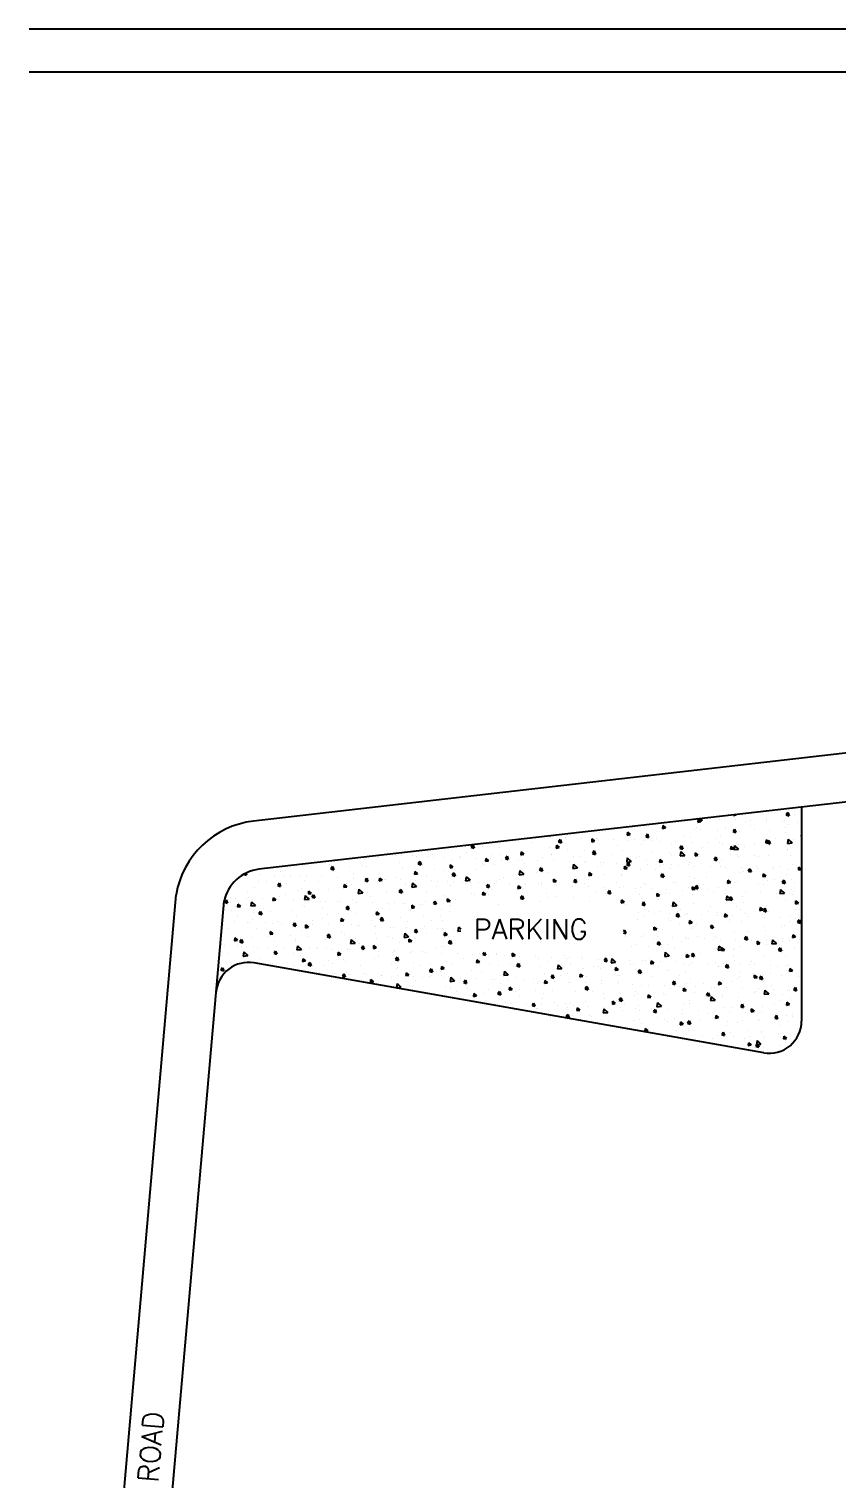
# Model space of a CAD drawing. Extents: x -16413 to 78405, y -232 to 83089.
# Drawn here: x 2027 to 8040, y 72311 to 83089 of the extents above; entities that cross this region are included whole.
import ezdxf
from ezdxf.enums import TextEntityAlignment as Align

# ---------------------------------------------------------------- set-up
doc = ezdxf.new("R2010")
doc.units = 0
doc.header["$LTSCALE"] = 350
doc.header["$MEASUREMENT"] = 0
doc.linetypes.add('CV34', pattern=[1, 1])
doc.layers.add('BACKGROUND', color=7, linetype='CONTINUOUS')
doc.styles.add('SIMPLEX', font='SIMPLEX')

msp = doc.modelspace()

# ---------------------------------------------------------------- linework, layer by layer
at = {"layer": 'BACKGROUND'}
for p, q in [((2027, 83089), (31978, 83089)), ((2029, 82771), (31968, 82771)), ((14915, 78490), (3695, 77205)), ((16203, 78275), (3736, 76847)), ((7538, 77278), (7538, 77278)), ((6737, 77171), (6736, 77150)), ((6737, 77171), (6758, 77154)), ((6759, 77192), (6759, 77192)), ((7001, 77219), (6999, 77198)), ((6999, 77198), (7021, 77202)), ((7001, 77219), (7021, 77202)), ((7012, 77223), (7006, 77213)), ((7006, 77213), (7027, 77206)), ((7020, 77223), (7027, 77206)), ((7042, 77222), (7042, 77222)), ((7159, 77218), (7159, 77218)), ((7263, 77251), (7262, 77247)), ((7262, 77247), (7284, 77251)), ((7275, 77214), (7275, 77214)), ((7281, 77253), (7284, 77251)), ((7353, 77205), (7353, 77205)), ((7392, 77210), (7392, 77210)), ((7392, 77173), (7392, 77173)), ((7508, 77205), (7508, 77205)), ((7512, 77214), (7512, 77214)), ((7625, 77201), (7625, 77201)), ((7639, 77209), (7639, 77209)), ((7666, 77269), (7654, 77251)), ((7654, 77251), (7676, 77244)), ((7666, 77269), (7676, 77244)), ((7670, 77180), (7670, 77180)), ((7718, 77254), (7718, 77254)), ((7741, 77197), (7741, 77197)), ((5800, 77078), (5800, 77078)), ((5892, 77087), (5892, 77087)), ((5902, 77085), (5902, 77085)), ((5974, 77068), (5963, 77051)), ((5974, 77068), (5984, 77043)), ((6018, 77082), (6018, 77082)), ((6018, 77081), (6018, 77081)), ((6135, 77077), (6135, 77077)), ((6211, 77073), (6209, 77052)), ((6211, 77073), (6231, 77057)), ((6244, 77077), (6244, 77077)), ((6251, 77073), (6251, 77073)), ((6265, 77119), (6265, 77119)), ((6368, 77068), (6368, 77068)), ((6474, 77122), (6472, 77101)), ((6472, 77101), (6494, 77105)), ((6474, 77122), (6494, 77105)), ((6484, 77064), (6484, 77064)), ((6512, 77155), (6512, 77155)), ((6524, 77068), (6524, 77068)), ((6529, 77146), (6529, 77146)), ((6623, 77107), (6611, 77089)), ((6611, 77089), (6632, 77082)), ((6623, 77107), (6632, 77082)), ((6624, 77107), (6624, 77107)), ((6651, 77063), (6651, 77063)), ((6687, 77076), (6687, 77076)), ((6736, 77150), (6758, 77154)), ((6764, 77160), (6764, 77160)), ((6898, 77100), (6898, 77100)), ((6941, 77082), (6941, 77082)), ((6972, 77145), (6972, 77145)), ((6988, 77156), (6988, 77156)), ((7018, 77141), (7018, 77141)), ((7130, 77075), (7130, 77075)), ((7145, 77136), (7145, 77136)), ((7167, 77088), (7167, 77088)), ((7207, 77159), (7207, 77159)), ((7271, 77145), (7260, 77128)), ((7260, 77128), (7281, 77121)), ((7271, 77145), (7281, 77121)), ((7306, 77131), (7306, 77131)), ((7416, 77144), (7416, 77144)), ((7505, 77065), (7503, 77044)), ((7505, 77065), (7525, 77048)), ((7530, 77081), (7530, 77081)), ((7532, 77137), (7532, 77137)), ((7573, 77074), (7573, 77074)), ((7650, 77158), (7650, 77158)), ((7650, 77122), (7650, 77122)), ((7670, 77070), (7665, 77039)), ((7670, 77070), (7698, 77043)), ((7710, 77067), (7710, 77067)), ((7769, 77114), (7767, 77093)), ((7767, 77093), (7769, 77093)), ((7769, 77114), (7769, 77113)), ((4987, 76980), (4987, 76980)), ((5026, 76960), (5026, 76960)), ((5277, 76974), (5277, 76974)), ((5326, 77029), (5314, 77012)), ((5314, 77012), (5335, 77005)), ((5326, 77029), (5335, 77005)), ((5352, 77029), (5352, 77029)), ((5398, 77014), (5398, 77014)), ((5469, 76959), (5469, 76959)), ((5524, 77010), (5524, 77010)), ((5530, 76960), (5530, 76960)), ((5684, 76976), (5683, 76955)), ((5683, 76955), (5704, 76959)), ((5684, 76976), (5704, 76959)), ((5771, 77046), (5771, 77046)), ((5894, 77009), (5894, 77009)), ((5909, 76954), (5909, 76954)), ((5912, 76958), (5912, 76958)), ((5948, 77025), (5946, 77004)), ((5946, 77004), (5968, 77008)), ((5948, 77025), (5968, 77008)), ((5963, 77051), (5984, 77043)), ((6030, 76995), (6030, 76995)), ((6156, 76990), (6156, 76990)), ((6209, 77052), (6231, 77057)), ((6212, 76984), (6212, 76984)), ((6228, 76983), (6216, 76965)), ((6216, 76965), (6238, 76958)), ((6228, 76983), (6238, 76958)), ((6259, 77058), (6259, 77058)), ((6355, 76957), (6355, 76957)), ((6403, 77027), (6403, 77027)), ((6438, 76990), (6438, 76990)), ((6577, 77033), (6577, 77033)), ((6601, 77060), (6601, 77060)), ((6662, 76976), (6662, 76976)), ((6717, 77056), (6717, 77056)), ((6789, 76971), (6789, 76971)), ((6799, 76955), (6799, 76955)), ((6802, 77039), (6802, 77039)), ((6834, 77051), (6834, 77051)), ((6877, 77021), (6865, 77004)), ((6865, 77004), (6886, 76997)), ((6872, 76978), (6867, 76947)), ((6872, 76978), (6901, 76950)), ((6877, 77021), (6886, 76997)), ((6951, 77047), (6951, 77047)), ((6979, 76968), (6977, 76947)), ((6979, 76968), (6999, 76951)), ((6980, 76969), (6980, 76969)), ((7036, 77008), (7036, 77008)), ((7067, 77043), (7067, 77043)), ((7156, 77049), (7156, 77049)), ((7184, 77038), (7184, 77038)), ((7242, 77017), (7240, 76996)), ((7240, 76996), (7262, 77000)), ((7242, 77017), (7262, 77000)), ((7242, 76954), (7242, 76954)), ((7271, 77024), (7266, 76993)), ((7266, 76993), (7300, 76997)), ((7271, 77024), (7300, 76997)), ((7283, 77044), (7283, 77044)), ((7294, 76957), (7294, 76957)), ((7300, 77034), (7300, 77034)), ((7345, 77018), (7345, 77018)), ((7417, 77030), (7417, 77030)), ((7503, 77044), (7525, 77048)), ((7525, 77060), (7513, 77043)), ((7513, 77043), (7535, 77035)), ((7525, 77060), (7535, 77035)), ((7533, 77026), (7533, 77026)), ((7650, 77021), (7650, 77021)), ((7663, 76993), (7663, 76993)), ((7665, 77039), (7698, 77043)), ((7668, 76989), (7668, 76989)), ((7766, 77017), (7766, 77017)), ((7769, 76960), (7767, 76957)), ((7767, 76957), (7769, 76957)), ((4032, 76877), (4032, 76877)), ((4063, 76878), (4063, 76878)), ((4258, 76882), (4258, 76882)), ((4283, 76867), (4271, 76850)), ((4271, 76850), (4292, 76842)), ((4283, 76867), (4292, 76842)), ((4410, 76868), (4410, 76868)), ((4506, 76877), (4506, 76877)), ((4536, 76864), (4536, 76864)), ((4622, 76931), (4622, 76931)), ((4759, 76951), (4759, 76951)), ((4783, 76901), (4783, 76901)), ((4792, 76946), (4792, 76946)), ((4800, 76862), (4800, 76862)), ((4876, 76947), (4876, 76947)), ((4904, 76941), (4904, 76941)), ((4931, 76906), (4919, 76888)), ((4919, 76888), (4941, 76881)), ((4931, 76906), (4941, 76881)), ((4949, 76876), (4949, 76876)), ((4992, 76943), (4992, 76943)), ((5030, 76937), (5030, 76937)), ((5042, 76849), (5042, 76849)), ((5109, 76938), (5109, 76938)), ((5158, 76879), (5156, 76858)), ((5156, 76858), (5178, 76862)), ((5158, 76879), (5178, 76862)), ((5165, 76911), (5165, 76911)), ((5225, 76934), (5225, 76934)), ((5235, 76945), (5235, 76945)), ((5342, 76930), (5342, 76930)), ((5392, 76875), (5392, 76875)), ((5415, 76881), (5415, 76881)), ((5421, 76928), (5419, 76907)), ((5419, 76907), (5441, 76911)), ((5421, 76928), (5441, 76911)), ((5458, 76926), (5458, 76926)), ((5483, 76886), (5483, 76886)), ((5536, 76922), (5536, 76922)), ((5580, 76944), (5568, 76927)), ((5568, 76927), (5589, 76920)), ((5575, 76921), (5575, 76921)), ((5580, 76944), (5589, 76920)), ((5662, 76917), (5662, 76917)), ((5678, 76944), (5678, 76944)), ((5691, 76917), (5691, 76917)), ((5708, 76892), (5708, 76892)), ((5808, 76913), (5808, 76913)), ((5833, 76859), (5822, 76842)), ((5833, 76859), (5843, 76834)), ((5835, 76874), (5835, 76874)), ((5847, 76935), (5847, 76935)), ((5924, 76909), (5924, 76909)), ((6041, 76904), (6041, 76904)), ((6047, 76862), (6047, 76862)), ((6075, 76885), (6070, 76854)), ((6070, 76854), (6103, 76858)), ((6073, 76941), (6073, 76941)), ((6075, 76885), (6103, 76858)), ((6121, 76943), (6121, 76943)), ((6157, 76900), (6157, 76900)), ((6168, 76903), (6168, 76903)), ((6251, 76871), (6251, 76871)), ((6274, 76896), (6274, 76896)), ((6279, 76873), (6279, 76873)), ((6294, 76898), (6294, 76898)), ((6390, 76891), (6390, 76891)), ((6452, 76871), (6450, 76850)), ((6450, 76850), (6472, 76854)), ((6452, 76871), (6472, 76854)), ((6473, 76931), (6469, 76900)), ((6469, 76900), (6502, 76904)), ((6482, 76898), (6470, 76880)), ((6470, 76880), (6491, 76873)), ((6473, 76931), (6502, 76904)), ((6482, 76898), (6491, 76873)), ((6507, 76887), (6507, 76887)), ((6541, 76935), (6541, 76935)), ((6564, 76942), (6564, 76942)), ((6569, 76846), (6569, 76846)), ((6616, 76920), (6616, 76920)), ((6623, 76883), (6623, 76883)), ((6715, 76920), (6714, 76899)), ((6714, 76899), (6736, 76903)), ((6715, 76920), (6736, 76903)), ((6722, 76872), (6722, 76872)), ((6740, 76879), (6740, 76879)), ((6795, 76852), (6795, 76852)), ((6800, 76884), (6800, 76884)), ((6856, 76874), (6856, 76874)), ((6867, 76947), (6901, 76950)), ((6927, 76879), (6927, 76879)), ((6933, 76895), (6933, 76895)), ((6973, 76870), (6973, 76870)), ((6977, 76947), (6999, 76951)), ((7008, 76941), (7008, 76941)), ((7089, 76866), (7089, 76866)), ((7131, 76936), (7119, 76919)), ((7119, 76919), (7140, 76912)), ((7131, 76936), (7140, 76912)), ((7159, 76901), (7159, 76901)), ((7165, 76871), (7165, 76871)), ((7174, 76916), (7174, 76916)), ((7206, 76862), (7206, 76862)), ((7298, 76944), (7298, 76944)), ((7322, 76857), (7322, 76857)), ((7384, 76851), (7373, 76834)), ((7384, 76851), (7394, 76827)), ((7421, 76952), (7421, 76952)), ((7432, 76864), (7432, 76864)), ((7439, 76853), (7439, 76853)), ((7451, 76940), (7451, 76940)), ((7524, 76950), (7524, 76950)), ((7555, 76849), (7555, 76849)), ((7559, 76860), (7559, 76860)), ((7608, 76870), (7608, 76870)), ((7685, 76953), (7685, 76953)), ((7702, 76880), (7702, 76880)), ((7747, 76863), (7745, 76842)), ((7747, 76863), (7767, 76846)), ((3623, 76811), (3644, 76804)), ((3638, 76818), (3644, 76804)), ((3667, 76828), (3667, 76828)), ((3731, 76759), (3731, 76759)), ((3737, 76808), (3737, 76808)), ((3795, 76755), (3795, 76755)), ((3853, 76803), (3853, 76803)), ((3888, 76743), (3876, 76726)), ((3888, 76743), (3897, 76719)), ((3893, 76833), (3893, 76833)), ((3916, 76795), (3916, 76795)), ((3940, 76744), (3940, 76744)), ((3970, 76799), (3970, 76799)), ((4042, 76791), (4042, 76791)), ((4071, 76764), (4071, 76764)), ((4086, 76795), (4086, 76795)), ((4175, 76758), (4175, 76758)), ((4203, 76791), (4203, 76791)), ((4289, 76828), (4289, 76828)), ((4319, 76786), (4319, 76786)), ((4383, 76743), (4383, 76743)), ((4389, 76739), (4389, 76739)), ((4436, 76813), (4436, 76813)), ((4436, 76782), (4436, 76782)), ((4536, 76782), (4525, 76764)), ((4525, 76764), (4546, 76757)), ((4536, 76782), (4546, 76757)), ((4548, 76776), (4548, 76776)), ((4552, 76778), (4552, 76778)), ((4614, 76744), (4614, 76744)), ((4618, 76757), (4618, 76757)), ((4631, 76782), (4629, 76761)), ((4629, 76761), (4651, 76765)), ((4631, 76782), (4651, 76765)), ((4669, 76774), (4669, 76774)), ((4674, 76772), (4674, 76772)), ((4753, 76788), (4753, 76788)), ((4785, 76769), (4785, 76769)), ((4827, 76742), (4827, 76742)), ((4878, 76746), (4873, 76714)), ((4878, 76746), (4906, 76718)), ((4895, 76831), (4893, 76810)), ((4893, 76810), (4915, 76814)), ((4895, 76831), (4915, 76814)), ((4902, 76765), (4902, 76765)), ((4921, 76809), (4921, 76809)), ((4979, 76793), (4979, 76793)), ((5018, 76761), (5018, 76761)), ((5061, 76756), (5061, 76756)), ((5118, 76837), (5118, 76837)), ((5135, 76757), (5135, 76757)), ((5168, 76845), (5168, 76845)), ((5185, 76820), (5173, 76803)), ((5173, 76803), (5194, 76796)), ((5180, 76757), (5180, 76757)), ((5185, 76820), (5194, 76796)), ((5251, 76752), (5251, 76752)), ((5270, 76741), (5270, 76741)), ((5277, 76792), (5272, 76761)), ((5272, 76761), (5305, 76765)), ((5277, 76792), (5305, 76765)), ((5306, 76752), (5306, 76752)), ((5344, 76843), (5344, 76843)), ((5368, 76748), (5368, 76748)), ((5485, 76744), (5485, 76744)), ((5504, 76754), (5504, 76754)), ((5522, 76773), (5522, 76773)), ((5553, 76789), (5553, 76789)), ((5601, 76739), (5601, 76739)), ((5676, 76838), (5671, 76807)), ((5671, 76807), (5704, 76811)), ((5674, 76830), (5674, 76830)), ((5676, 76838), (5704, 76811)), ((5713, 76740), (5713, 76740)), ((5800, 76825), (5800, 76825)), ((5822, 76842), (5843, 76834)), ((5839, 76748), (5839, 76748)), ((5886, 76822), (5886, 76822)), ((5926, 76774), (5924, 76753)), ((5924, 76753), (5946, 76757)), ((5926, 76774), (5946, 76757)), ((5947, 76753), (5947, 76753)), ((6065, 76754), (6065, 76754)), ((6087, 76774), (6076, 76756)), ((6076, 76756), (6097, 76749)), ((6087, 76774), (6097, 76749)), ((6156, 76739), (6156, 76739)), ((6185, 76770), (6185, 76770)), ((6189, 76822), (6187, 76801)), ((6187, 76801), (6209, 76806)), ((6189, 76822), (6209, 76806)), ((6204, 76797), (6204, 76797)), ((6306, 76811), (6306, 76811)), ((6391, 76752), (6391, 76752)), ((6430, 76803), (6430, 76803)), ((6433, 76806), (6433, 76806)), ((6680, 76843), (6680, 76843)), ((6736, 76812), (6724, 76795)), ((6724, 76795), (6745, 76788)), ((6736, 76812), (6745, 76788)), ((6818, 76751), (6818, 76751)), ((6834, 76751), (6834, 76751)), ((6938, 76792), (6938, 76792)), ((6972, 76782), (6972, 76782)), ((7065, 76787), (7065, 76787)), ((7220, 76766), (7218, 76745)), ((7218, 76745), (7240, 76749)), ((7220, 76766), (7240, 76749)), ((7277, 76750), (7277, 76750)), ((7290, 76758), (7290, 76758)), ((7312, 76824), (7312, 76824)), ((7337, 76831), (7337, 76831)), ((7373, 76834), (7394, 76827)), ((7483, 76814), (7481, 76793)), ((7481, 76793), (7503, 76797)), ((7483, 76814), (7503, 76797)), ((7516, 76763), (7516, 76763)), ((7570, 76772), (7570, 76772)), ((7638, 76766), (7626, 76748)), ((7626, 76748), (7648, 76741)), ((7638, 76766), (7648, 76741)), ((7655, 76807), (7655, 76807)), ((7672, 76845), (7672, 76845)), ((7697, 76768), (7697, 76768)), ((7720, 76749), (7720, 76749)), ((7745, 76842), (7767, 76846)), ((2487, 69428), (3120, 76658)), ((3528, 76636), (3528, 76636)), ((3548, 76718), (3548, 76718)), ((3645, 76632), (3645, 76632)), ((3654, 76675), (3654, 76675)), ((3659, 76641), (3659, 76641)), ((3706, 76715), (3706, 76715)), ((3842, 76636), (3840, 76615)), ((3842, 76636), (3862, 76619)), ((3876, 76726), (3897, 76719)), ((3885, 76646), (3885, 76646)), ((3933, 76663), (3933, 76663)), ((4024, 76690), (4024, 76690)), ((4054, 76703), (4054, 76703)), ((4080, 76653), (4075, 76622)), ((4080, 76653), (4109, 76626)), ((4098, 76674), (4098, 76674)), ((4105, 76685), (4103, 76664)), ((4103, 76664), (4125, 76668)), ((4105, 76685), (4125, 76668)), ((4142, 76658), (4130, 76641)), ((4130, 76641), (4151, 76634)), ((4142, 76658), (4151, 76634)), ((4180, 76699), (4180, 76699)), ((4250, 76695), (4250, 76695)), ((4368, 76733), (4366, 76713)), ((4366, 76713), (4388, 76717)), ((4368, 76733), (4388, 76717)), ((4427, 76736), (4427, 76736)), ((4479, 76699), (4474, 76668)), ((4474, 76668), (4507, 76672)), ((4479, 76699), (4507, 76672)), ((4541, 76673), (4541, 76673)), ((4565, 76644), (4565, 76644)), ((4686, 76684), (4686, 76684)), ((4790, 76697), (4778, 76679)), ((4778, 76679), (4800, 76672)), ((4790, 76697), (4800, 76672)), ((4792, 76675), (4792, 76675)), ((4812, 76680), (4812, 76680)), ((4873, 76714), (4906, 76718)), ((4984, 76672), (4984, 76672)), ((5059, 76716), (5059, 76716)), ((5110, 76650), (5110, 76650)), ((5157, 76724), (5157, 76724)), ((5318, 76665), (5318, 76665)), ((5336, 76656), (5336, 76656)), ((5399, 76677), (5397, 76656)), ((5397, 76656), (5419, 76660)), ((5399, 76677), (5419, 76660)), ((5439, 76735), (5427, 76718)), ((5427, 76718), (5448, 76711)), ((5427, 76671), (5427, 76671)), ((5439, 76735), (5448, 76711)), ((5444, 76660), (5444, 76660)), ((5475, 76699), (5475, 76699)), ((5662, 76725), (5661, 76704)), ((5661, 76704), (5683, 76708)), ((5662, 76725), (5683, 76708)), ((5693, 76650), (5681, 76633)), ((5681, 76633), (5702, 76626)), ((5691, 76697), (5691, 76697)), ((5693, 76650), (5702, 76626)), ((5701, 76705), (5701, 76705)), ((5718, 76735), (5718, 76735)), ((5812, 76738), (5812, 76738)), ((5834, 76731), (5834, 76731)), ((5870, 76670), (5870, 76670)), ((5878, 76635), (5878, 76635)), ((5938, 76733), (5938, 76733)), ((5950, 76646), (5950, 76646)), ((5951, 76727), (5951, 76727)), ((6067, 76722), (6067, 76722)), ((6076, 76641), (6076, 76641)), ((6184, 76718), (6184, 76718)), ((6243, 76684), (6243, 76684)), ((6300, 76714), (6300, 76714)), ((6314, 76669), (6314, 76669)), ((6323, 76678), (6323, 76678)), ((6341, 76689), (6329, 76671)), ((6329, 76671), (6350, 76664)), ((6341, 76689), (6350, 76664)), ((6417, 76710), (6417, 76710)), ((6444, 76719), (6444, 76719)), ((6533, 76705), (6533, 76705)), ((6561, 76659), (6561, 76659)), ((6571, 76714), (6571, 76714)), ((6599, 76738), (6599, 76738)), ((6608, 76733), (6608, 76733)), ((6650, 76701), (6650, 76701)), ((6694, 76668), (6692, 76648)), ((6692, 76648), (6714, 76652)), ((6694, 76668), (6714, 76652)), ((6757, 76668), (6757, 76668)), ((6766, 76697), (6766, 76697)), ((6787, 76665), (6787, 76665)), ((6883, 76693), (6883, 76693)), ((6925, 76708), (6925, 76708)), ((6957, 76717), (6955, 76696)), ((6955, 76696), (6977, 76700)), ((6956, 76659), (6956, 76659)), ((6957, 76717), (6977, 76700)), ((6990, 76727), (6978, 76710)), ((6978, 76710), (6999, 76703)), ((6990, 76727), (6999, 76703)), ((6999, 76688), (6999, 76688)), ((7043, 76737), (7043, 76737)), ((7076, 76699), (7076, 76699)), ((7116, 76684), (7116, 76684)), ((7151, 76714), (7151, 76714)), ((7200, 76666), (7200, 76666)), ((7203, 76695), (7203, 76695)), ((7213, 76651), (7208, 76619)), ((7213, 76651), (7242, 76623)), ((7232, 76680), (7232, 76680)), ((7243, 76642), (7232, 76625)), ((7243, 76642), (7253, 76618)), ((7329, 76644), (7329, 76644)), ((7349, 76676), (7349, 76676)), ((7450, 76732), (7450, 76732)), ((7465, 76671), (7465, 76671)), ((7486, 76736), (7486, 76736)), ((7582, 76667), (7582, 76667)), ((7588, 76640), (7588, 76640)), ((7612, 76697), (7607, 76666)), ((7607, 76666), (7641, 76670)), ((7612, 76697), (7641, 76670)), ((7643, 76665), (7643, 76665)), ((7694, 76694), (7694, 76694)), ((7698, 76663), (7698, 76663)), ((7708, 76680), (7708, 76680)), ((2824, 69153), (3477, 76610)), ((3493, 76619), (3481, 76602)), ((3481, 76602), (3503, 76595)), ((3493, 76619), (3503, 76595)), ((3521, 76597), (3521, 76597)), ((3532, 76541), (3532, 76541)), ((3559, 76630), (3559, 76630)), ((3578, 76588), (3576, 76567)), ((3576, 76567), (3598, 76571)), ((3578, 76588), (3598, 76571)), ((3681, 76606), (3676, 76575)), ((3676, 76575), (3710, 76579)), ((3681, 76606), (3710, 76579)), ((3686, 76626), (3686, 76626)), ((3698, 76538), (3698, 76538)), ((3698, 76528), (3698, 76528)), ((3747, 76534), (3735, 76517)), ((3747, 76534), (3756, 76510)), ((3761, 76628), (3761, 76628)), ((3766, 76554), (3766, 76554)), ((3824, 76534), (3824, 76534)), ((3840, 76615), (3862, 76619)), ((3878, 76624), (3878, 76624)), ((3975, 76540), (3975, 76540)), ((3994, 76619), (3994, 76619)), ((4063, 76577), (4063, 76577)), ((4071, 76571), (4071, 76571)), ((4075, 76622), (4109, 76626)), ((4111, 76615), (4111, 76615)), ((4192, 76611), (4192, 76611)), ((4210, 76553), (4210, 76553)), ((4228, 76611), (4228, 76611)), ((4318, 76607), (4318, 76607)), ((4344, 76607), (4344, 76607)), ((4381, 76552), (4381, 76552)), ((4396, 76573), (4384, 76555)), ((4384, 76555), (4405, 76548)), ((4396, 76573), (4405, 76548)), ((4418, 76539), (4418, 76539)), ((4428, 76626), (4428, 76626)), ((4461, 76602), (4461, 76602)), ((4577, 76598), (4577, 76598)), ((4607, 76558), (4607, 76558)), ((4609, 76531), (4608, 76510)), ((4609, 76531), (4629, 76514)), ((4653, 76552), (4653, 76552)), ((4694, 76594), (4694, 76594)), ((4703, 76551), (4703, 76551)), ((4745, 76601), (4745, 76601)), ((4810, 76590), (4810, 76590)), ((4824, 76592), (4824, 76592)), ((4862, 76538), (4862, 76538)), ((4873, 76580), (4871, 76559)), ((4871, 76559), (4893, 76563)), ((4873, 76580), (4893, 76563)), ((4927, 76585), (4927, 76585)), ((4950, 76588), (4950, 76588)), ((4971, 76607), (4971, 76607)), ((5044, 76611), (5032, 76594)), ((5032, 76594), (5053, 76587)), ((5043, 76581), (5043, 76581)), ((5044, 76611), (5053, 76587)), ((5096, 76551), (5096, 76551)), ((5136, 76628), (5134, 76607)), ((5134, 76607), (5156, 76611)), ((5136, 76628), (5156, 76611)), ((5149, 76537), (5149, 76537)), ((5160, 76577), (5160, 76577)), ((5197, 76624), (5197, 76624)), ((5514, 76586), (5514, 76586)), ((5829, 76605), (5829, 76605)), ((6196, 76610), (6196, 76610)), ((6422, 76616), (6422, 76616)), ((6430, 76620), (6428, 76599)), ((6428, 76599), (6450, 76603)), ((6430, 76620), (6450, 76603)), ((6462, 76586), (6462, 76586)), ((6558, 76526), (6558, 76526)), ((6582, 76627), (6582, 76627)), ((6595, 76604), (6583, 76586)), ((6583, 76586), (6604, 76579)), ((6595, 76604), (6604, 76579)), ((6600, 76546), (6600, 76546)), ((6634, 76534), (6634, 76534)), ((6709, 76622), (6709, 76622)), ((6720, 76534), (6720, 76534)), ((6814, 76604), (6810, 76573)), ((6810, 76573), (6843, 76577)), ((6814, 76604), (6843, 76577)), ((6847, 76530), (6847, 76530)), ((6869, 76547), (6869, 76547)), ((6965, 76595), (6965, 76595)), ((7078, 76533), (7078, 76533)), ((7094, 76567), (7094, 76567)), ((7143, 76527), (7143, 76527)), ((7208, 76619), (7242, 76623)), ((7214, 76607), (7214, 76607)), ((7232, 76625), (7253, 76618)), ((7282, 76571), (7282, 76571)), ((7312, 76546), (7312, 76546)), ((7341, 76603), (7341, 76603)), ((7461, 76563), (7460, 76542)), ((7460, 76542), (7481, 76546)), ((7461, 76563), (7481, 76546)), ((7497, 76557), (7485, 76540)), ((7485, 76540), (7507, 76532)), ((7497, 76557), (7507, 76532)), ((7508, 76576), (7508, 76576)), ((7521, 76532), (7521, 76532)), ((7647, 76620), (7647, 76620)), ((7725, 76612), (7723, 76591)), ((7723, 76591), (7745, 76595)), ((7725, 76612), (7745, 76595)), ((7726, 76548), (7726, 76548)), ((7755, 76545), (7755, 76545)), ((3551, 76460), (3551, 76460)), ((3577, 76498), (3577, 76498)), ((3651, 76454), (3651, 76454)), ((3667, 76455), (3667, 76455)), ((3690, 76471), (3690, 76471)), ((3735, 76517), (3756, 76510)), ((3784, 76451), (3784, 76451)), ((3836, 76446), (3836, 76446)), ((3877, 76460), (3877, 76460)), ((3900, 76447), (3900, 76447)), ((3962, 76442), (3962, 76442)), ((4001, 76449), (3989, 76432)), ((3989, 76432), (4010, 76425)), ((4001, 76449), (4010, 76425)), ((4016, 76503), (4016, 76503)), ((4017, 76443), (4017, 76443)), ((4083, 76434), (4081, 76413)), ((4081, 76413), (4103, 76417)), ((4083, 76434), (4103, 76417)), ((4133, 76470), (4133, 76470)), ((4133, 76438), (4133, 76438)), ((4209, 76479), (4209, 76479)), ((4242, 76509), (4242, 76509)), ((4250, 76434), (4250, 76434)), ((4330, 76519), (4330, 76519)), ((4346, 76482), (4344, 76462)), ((4344, 76462), (4366, 76466)), ((4346, 76482), (4366, 76466)), ((4366, 76430), (4366, 76430)), ((4420, 76439), (4420, 76439)), ((4456, 76515), (4456, 76515)), ((4468, 76427), (4468, 76427)), ((4483, 76426), (4483, 76426)), ((4576, 76469), (4576, 76469)), ((4594, 76423), (4594, 76423)), ((4599, 76421), (4599, 76421)), ((4608, 76510), (4629, 76514)), ((4649, 76488), (4638, 76470)), ((4638, 76470), (4659, 76463)), ((4649, 76488), (4659, 76463)), ((4716, 76417), (4716, 76417)), ((4785, 76488), (4785, 76488)), ((4841, 76459), (4841, 76459)), ((4962, 76500), (4962, 76500)), ((4963, 76420), (4963, 76420)), ((5019, 76468), (5019, 76468)), ((5088, 76495), (5088, 76495)), ((5102, 76463), (5102, 76463)), ((5219, 76418), (5214, 76387)), ((5219, 76418), (5237, 76401)), ((6553, 76473), (6553, 76473)), ((6600, 76494), (6600, 76494)), ((6672, 76417), (6670, 76396)), ((6672, 76417), (6692, 76401)), ((6674, 76521), (6674, 76521)), ((6779, 76478), (6779, 76478)), ((6791, 76517), (6791, 76517)), ((6792, 76463), (6792, 76463)), ((6849, 76518), (6837, 76501)), ((6837, 76501), (6858, 76494)), ((6849, 76518), (6858, 76494)), ((6858, 76442), (6858, 76442)), ((6907, 76513), (6907, 76513)), ((6918, 76522), (6918, 76522)), ((6935, 76466), (6933, 76445)), ((6933, 76445), (6955, 76449)), ((6935, 76466), (6955, 76449)), ((6985, 76438), (6985, 76438)), ((7024, 76509), (7024, 76509)), ((7102, 76433), (7091, 76416)), ((7091, 76416), (7112, 76409)), ((7102, 76433), (7112, 76409)), ((7140, 76504), (7140, 76504)), ((7198, 76515), (7196, 76494)), ((7196, 76494), (7218, 76498)), ((7198, 76515), (7218, 76498)), ((7232, 76475), (7232, 76475)), ((7235, 76462), (7235, 76462)), ((7257, 76500), (7257, 76500)), ((7321, 76458), (7321, 76458)), ((7352, 76515), (7352, 76515)), ((7373, 76496), (7373, 76496)), ((7479, 76511), (7479, 76511)), ((7490, 76492), (7490, 76492)), ((7490, 76423), (7490, 76423)), ((7606, 76487), (7606, 76487)), ((7617, 76419), (7617, 76419)), ((7639, 76433), (7639, 76433)), ((7678, 76461), (7678, 76461)), ((7686, 76507), (7686, 76507)), ((7723, 76483), (7723, 76483)), ((7751, 76472), (7739, 76454)), ((7739, 76454), (7760, 76447)), ((7751, 76472), (7760, 76447)), ((3468, 76369), (3468, 76369)), ((3513, 76410), (3513, 76410)), ((3556, 76337), (3554, 76316)), ((3554, 76316), (3576, 76320)), ((3556, 76337), (3576, 76320)), ((3567, 76337), (3567, 76337)), ((3606, 76325), (3594, 76308)), ((3594, 76308), (3615, 76301)), ((3606, 76325), (3615, 76301)), ((3691, 76341), (3691, 76341)), ((3715, 76406), (3715, 76406)), ((3801, 76350), (3801, 76350)), ((3820, 76385), (3818, 76364)), ((3818, 76364), (3840, 76368)), ((3820, 76385), (3840, 76368)), ((3853, 76314), (3853, 76314)), ((3974, 76354), (3974, 76354)), ((4008, 76316), (4008, 76316)), ((4010, 76336), (4010, 76336)), ((4055, 76390), (4055, 76390)), ((4100, 76350), (4100, 76350)), ((4234, 76322), (4234, 76322)), ((4255, 76364), (4243, 76347)), ((4243, 76347), (4264, 76339)), ((4245, 76349), (4245, 76349)), ((4255, 76364), (4264, 76339)), ((4347, 76386), (4347, 76386)), ((4373, 76365), (4373, 76365)), ((4421, 76326), (4416, 76295)), ((4421, 76326), (4450, 76298)), ((4453, 76335), (4453, 76335)), ((4599, 76371), (4599, 76371)), ((4606, 76335), (4606, 76335)), ((4688, 76348), (4688, 76348)), ((4732, 76330), (4732, 76330)), ((4737, 76414), (4737, 76414)), ((4820, 76372), (4815, 76341)), ((4815, 76341), (4848, 76345)), ((4820, 76372), (4848, 76345)), ((4832, 76413), (4832, 76413)), ((4851, 76329), (4849, 76308)), ((4849, 76308), (4871, 76312)), ((4851, 76329), (4871, 76312)), ((4903, 76403), (4891, 76385)), ((4891, 76385), (4913, 76378)), ((4897, 76334), (4897, 76334)), ((4903, 76403), (4913, 76378)), ((4949, 76409), (4949, 76409)), ((4979, 76367), (4979, 76367)), ((5066, 76404), (5066, 76404)), ((5100, 76408), (5100, 76408)), ((5114, 76377), (5112, 76356)), ((5112, 76356), (5134, 76360)), ((5114, 76377), (5134, 76360)), ((5131, 76347), (5131, 76347)), ((5141, 76350), (5141, 76350)), ((5157, 76317), (5145, 76300)), ((5157, 76317), (5166, 76293)), ((5182, 76400), (5182, 76400)), ((5214, 76387), (5237, 76390)), ((5226, 76403), (5226, 76403)), ((6454, 76395), (6446, 76382)), ((6446, 76376), (6463, 76370)), ((6454, 76395), (6463, 76370)), ((6461, 76344), (6461, 76344)), ((6464, 76353), (6464, 76353)), ((6491, 76365), (6491, 76365)), ((6580, 76349), (6580, 76349)), ((6592, 76360), (6592, 76360)), ((6669, 76330), (6669, 76330)), ((6670, 76396), (6692, 76401)), ((6708, 76309), (6696, 76292)), ((6697, 76345), (6697, 76345)), ((6708, 76309), (6717, 76285)), ((6738, 76402), (6738, 76402)), ((6813, 76340), (6813, 76340)), ((6876, 76310), (6876, 76310)), ((6904, 76343), (6904, 76343)), ((6910, 76335), (6910, 76335)), ((6930, 76336), (6930, 76336)), ((6957, 76409), (6957, 76409)), ((6996, 76350), (6996, 76350)), ((7046, 76332), (7046, 76332)), ((7113, 76329), (7113, 76329)), ((7123, 76346), (7123, 76346)), ((7135, 76340), (7135, 76340)), ((7163, 76328), (7163, 76328)), ((7274, 76384), (7274, 76384)), ((7279, 76323), (7279, 76323)), ((7356, 76348), (7345, 76331)), ((7345, 76331), (7366, 76324)), ((7347, 76342), (7347, 76342)), ((7356, 76348), (7366, 76324)), ((7370, 76383), (7370, 76383)), ((7396, 76319), (7396, 76319)), ((7439, 76312), (7438, 76291)), ((7439, 76312), (7460, 76295)), ((7500, 76389), (7500, 76389)), ((7512, 76315), (7512, 76315)), ((7554, 76323), (7549, 76292)), ((7554, 76323), (7583, 76296)), ((7556, 76328), (7556, 76328)), ((7628, 76331), (7628, 76331)), ((7629, 76311), (7629, 76311)), ((7678, 76320), (7678, 76320)), ((7703, 76361), (7701, 76340)), ((7701, 76340), (7723, 76344)), ((7703, 76361), (7723, 76344)), ((7755, 76327), (7755, 76327)), ((3461, 76282), (3461, 76282)), ((3480, 76281), (3480, 76281)), ((3505, 76224), (3505, 76224)), ((3577, 76278), (3577, 76278)), ((3606, 76277), (3606, 76277)), ((3623, 76233), (3619, 76202)), ((3619, 76202), (3652, 76206)), ((3623, 76233), (3652, 76206)), ((3644, 76267), (3644, 76267)), ((3694, 76274), (3694, 76274)), ((3725, 76267), (3725, 76267)), ((3810, 76269), (3810, 76269)), ((3860, 76240), (3848, 76223)), ((3848, 76223), (3869, 76216)), ((3860, 76240), (3869, 76216)), ((3869, 76273), (3869, 76273)), ((3927, 76265), (3927, 76265)), ((3991, 76221), (3991, 76221)), ((4022, 76279), (4017, 76248)), ((4017, 76248), (4051, 76252)), ((4022, 76279), (4051, 76252)), ((4043, 76261), (4043, 76261)), ((4047, 76203), (4047, 76203)), ((4112, 76262), (4112, 76262)), ((4160, 76257), (4160, 76257)), ((4168, 76265), (4168, 76265)), ((4238, 76258), (4238, 76258)), ((4276, 76252), (4276, 76252)), ((4324, 76231), (4322, 76210)), ((4322, 76210), (4344, 76215)), ((4324, 76231), (4344, 76215)), ((4393, 76248), (4393, 76248)), ((4412, 76252), (4412, 76252)), ((4416, 76295), (4450, 76298)), ((4485, 76294), (4485, 76294)), ((4508, 76279), (4497, 76261)), ((4497, 76261), (4518, 76254)), ((4508, 76279), (4518, 76254)), ((4509, 76244), (4509, 76244)), ((4587, 76280), (4586, 76259)), ((4586, 76259), (4607, 76263)), ((4587, 76280), (4607, 76263)), ((4611, 76264), (4611, 76264)), ((4623, 76202), (4623, 76202)), ((4626, 76240), (4626, 76240)), ((4730, 76227), (4730, 76227)), ((4742, 76235), (4742, 76235)), ((4744, 76243), (4744, 76243)), ((4777, 76301), (4777, 76301)), ((4859, 76231), (4859, 76231)), ((4870, 76238), (4870, 76238)), ((4955, 76233), (4955, 76233)), ((4975, 76227), (4975, 76227)), ((5054, 76263), (5054, 76263)), ((5092, 76222), (5092, 76222)), ((5094, 76276), (5094, 76276)), ((5117, 76275), (5117, 76275)), ((5145, 76300), (5166, 76293)), ((5208, 76218), (5208, 76218)), ((5325, 76214), (5325, 76214)), ((5376, 76224), (5376, 76224)), ((5409, 76230), (5399, 76215)), ((5399, 76215), (5420, 76208)), ((5412, 76230), (5420, 76208)), ((5441, 76210), (5441, 76210)), ((5498, 76212), (5498, 76212)), ((5502, 76219), (5502, 76219)), ((5558, 76205), (5558, 76205)), ((5618, 76223), (5617, 76202)), ((5617, 76202), (5639, 76206)), ((5618, 76223), (5639, 76206)), ((5674, 76201), (5674, 76201)), ((6008, 76205), (6008, 76205)), ((6135, 76200), (6135, 76200)), ((6502, 76277), (6502, 76277)), ((6545, 76286), (6545, 76286)), ((6629, 76273), (6629, 76273)), ((6696, 76292), (6717, 76285)), ((6756, 76231), (6752, 76199)), ((6752, 76199), (6785, 76203)), ((6756, 76231), (6785, 76203)), ((6771, 76291), (6771, 76291)), ((6827, 76259), (6827, 76259)), ((6913, 76215), (6911, 76194)), ((6913, 76215), (6933, 76198)), ((6949, 76222), (6949, 76222)), ((6962, 76224), (6950, 76207)), ((6950, 76207), (6971, 76200)), ((6962, 76224), (6971, 76200)), ((7014, 76218), (7014, 76218)), ((7134, 76258), (7134, 76258)), ((7155, 76277), (7150, 76246)), ((7150, 76246), (7184, 76250)), ((7155, 76277), (7184, 76250)), ((7176, 76264), (7174, 76243)), ((7174, 76243), (7196, 76247)), ((7176, 76264), (7196, 76247)), ((7261, 76254), (7261, 76254)), ((7270, 76258), (7270, 76258)), ((7313, 76271), (7313, 76271)), ((7438, 76291), (7460, 76295)), ((7492, 76203), (7492, 76203)), ((7508, 76291), (7508, 76291)), ((7549, 76292), (7583, 76296)), ((7610, 76263), (7598, 76245)), ((7598, 76245), (7619, 76238)), ((7610, 76263), (7619, 76238)), ((7631, 76246), (7631, 76246)), ((7713, 76257), (7713, 76257)), ((7745, 76306), (7745, 76306)), ((7766, 76239), (7766, 76239)), ((3465, 76116), (3453, 76099)), ((3453, 76099), (3475, 76092)), ((3465, 76116), (3475, 76092)), ((3485, 76102), (3485, 76102)), ((3497, 76149), (3497, 76149)), ((3618, 76189), (3618, 76189)), ((3683, 76154), (3683, 76154)), ((7488, 75483), (3699, 76152)), ((3744, 76185), (3744, 76185)), ((3798, 76134), (3798, 76134)), ((3798, 76134), (3798, 76134)), ((3836, 76146), (3836, 76146)), ((4000, 76129), (4000, 76129)), ((4045, 76132), (4045, 76132)), ((4061, 76183), (4059, 76162)), ((4059, 76162), (4081, 76166)), ((4061, 76183), (4081, 76166)), ((4114, 76155), (4102, 76138)), ((4102, 76138), (4123, 76131)), ((4114, 76155), (4123, 76131)), ((4129, 76129), (4129, 76129)), ((4226, 76135), (4226, 76135)), ((4250, 76170), (4250, 76170)), ((4280, 76145), (4280, 76145)), ((4365, 76178), (4365, 76178)), ((4376, 76165), (4376, 76165)), ((4488, 76131), (4488, 76131)), ((4591, 76184), (4591, 76184)), ((4723, 76144), (4723, 76144)), ((4762, 76194), (4750, 76176)), ((4750, 76176), (4772, 76169)), ((4761, 76110), (4761, 76110)), ((4762, 76194), (4772, 76169)), ((4769, 76114), (4769, 76114)), ((4882, 76151), (4882, 76151)), ((4932, 76130), (4932, 76130)), ((5016, 76108), (5004, 76091)), ((5008, 76146), (5008, 76146)), ((5016, 76108), (5025, 76084)), ((5092, 76126), (5090, 76105)), ((5090, 76105), (5112, 76109)), ((5092, 76126), (5112, 76109)), ((5133, 76163), (5133, 76163)), ((5166, 76143), (5166, 76143)), ((5255, 76183), (5255, 76183)), ((5312, 76095), (5312, 76095)), ((5355, 76175), (5353, 76154)), ((5353, 76154), (5375, 76158)), ((5355, 76175), (5375, 76158)), ((5375, 76129), (5375, 76129)), ((5451, 76139), (5451, 76139)), ((5514, 76132), (5514, 76132)), ((5609, 76142), (5609, 76142)), ((5640, 76127), (5640, 76127)), ((5665, 76147), (5653, 76130)), ((5653, 76130), (5674, 76123)), ((5665, 76147), (5674, 76123)), ((5677, 76144), (5677, 76144)), ((5791, 76197), (5791, 76197)), ((5816, 76188), (5816, 76188)), ((5818, 76128), (5818, 76128)), ((5887, 76164), (5887, 76164)), ((5907, 76193), (5907, 76193)), ((5959, 76138), (5954, 76107)), ((5954, 76107), (5987, 76111)), ((5959, 76138), (5987, 76111)), ((6024, 76188), (6024, 76188)), ((6042, 76193), (6042, 76193)), ((6052, 76141), (6052, 76141)), ((6140, 76184), (6140, 76184)), ((6146, 76112), (6146, 76112)), ((6219, 76124), (6219, 76124)), ((6257, 76180), (6257, 76180)), ((6261, 76127), (6261, 76127)), ((6273, 76108), (6273, 76108)), ((6313, 76186), (6301, 76168)), ((6301, 76168), (6322, 76161)), ((6313, 76186), (6322, 76161)), ((6358, 76184), (6353, 76153)), ((6353, 76153), (6386, 76157)), ((6358, 76184), (6386, 76157)), ((6373, 76176), (6373, 76176)), ((6386, 76118), (6384, 76097)), ((6384, 76097), (6406, 76101)), ((6386, 76118), (6406, 76101)), ((6490, 76171), (6490, 76171)), ((6496, 76140), (6496, 76140)), ((6520, 76145), (6520, 76145)), ((6537, 76099), (6537, 76099)), ((6567, 76101), (6555, 76083)), ((6567, 76101), (6576, 76076)), ((6584, 76173), (6584, 76173)), ((6606, 76167), (6606, 76167)), ((6640, 76185), (6640, 76185)), ((6650, 76166), (6648, 76145)), ((6648, 76145), (6670, 76150)), ((6650, 76166), (6670, 76150)), ((6704, 76126), (6704, 76126)), ((6723, 76163), (6723, 76163)), ((6763, 76105), (6763, 76105)), ((6767, 76181), (6767, 76181)), ((6778, 76093), (6778, 76093)), ((6839, 76159), (6839, 76159)), ((6902, 76148), (6902, 76148)), ((6911, 76194), (6933, 76198)), ((6939, 76139), (6939, 76139)), ((6956, 76154), (6956, 76154)), ((7072, 76150), (7072, 76150)), ((7128, 76154), (7128, 76154)), ((7148, 76125), (7148, 76125)), ((7152, 76126), (7152, 76126)), ((7189, 76146), (7189, 76146)), ((7215, 76139), (7204, 76122)), ((7204, 76122), (7225, 76115)), ((7215, 76139), (7225, 76115)), ((7266, 76197), (7266, 76197)), ((7272, 76166), (7272, 76166)), ((7305, 76142), (7305, 76142)), ((7382, 76138), (7382, 76138)), ((7399, 76162), (7399, 76162)), ((7422, 76137), (7422, 76137)), ((7539, 76133), (7539, 76133)), ((7591, 76124), (7591, 76124)), ((7646, 76199), (7646, 76199)), ((7655, 76129), (7655, 76129)), ((7670, 76133), (7670, 76133)), ((7681, 76110), (7679, 76089)), ((7679, 76089), (7701, 76093)), ((7681, 76110), (7701, 76093)), ((4184, 76077), (4184, 76077)), ((4301, 76073), (4301, 76073)), ((4367, 76070), (4356, 76052)), ((4356, 76052), (4377, 76045)), ((4367, 76070), (4377, 76045)), ((4388, 76078), (4388, 76078)), ((4404, 76065), (4404, 76065)), ((4417, 76068), (4417, 76068)), ((4514, 76073), (4514, 76073)), ((4534, 76064), (4534, 76064)), ((4565, 76029), (4564, 76008)), ((4564, 76008), (4586, 76012)), ((4565, 76029), (4586, 76012)), ((4583, 75997), (4583, 75997)), ((4646, 76060), (4646, 76060)), ((4650, 76060), (4650, 76060)), ((4722, 76041), (4722, 76041)), ((4762, 75999), (4757, 75967)), ((4762, 75999), (4790, 75971)), ((4767, 76056), (4767, 76056)), ((4829, 76077), (4827, 76057)), ((4827, 76057), (4849, 76061)), ((4829, 76077), (4849, 76061)), ((4883, 76051), (4883, 76051)), ((4899, 76018), (4899, 76018)), ((4948, 76046), (4948, 76046)), ((5000, 76047), (5000, 76047)), ((5004, 76091), (5025, 76084)), ((5020, 76059), (5020, 76059)), ((5086, 76090), (5086, 76090)), ((5089, 76059), (5089, 76059)), ((5116, 76043), (5116, 76043)), ((5146, 76054), (5146, 76054)), ((5161, 76045), (5156, 76014)), ((5156, 76014), (5189, 76018)), ((5161, 76045), (5189, 76018)), ((5233, 76039), (5233, 76039)), ((5270, 76023), (5258, 76006)), ((5258, 76006), (5279, 75999)), ((5270, 76023), (5279, 75999)), ((5349, 76034), (5349, 76034)), ((5393, 76091), (5393, 76091)), ((5466, 76030), (5466, 76030)), ((5490, 76026), (5490, 76026)), ((5531, 75999), (5531, 75999)), ((5532, 76058), (5532, 76058)), ((5560, 76091), (5555, 76060)), ((5555, 76060), (5588, 76064)), ((5560, 76091), (5588, 76064)), ((5582, 76026), (5582, 76026)), ((5652, 76040), (5652, 76040)), ((5699, 76022), (5699, 76022)), ((5779, 76035), (5779, 76035)), ((5808, 76001), (5808, 76001)), ((5815, 76017), (5815, 76017)), ((5855, 76075), (5855, 76075)), ((5860, 76021), (5858, 76000)), ((5858, 76000), (5880, 76004)), ((5860, 76021), (5880, 76004)), ((5918, 76062), (5907, 76045)), ((5907, 76045), (5928, 76037)), ((5918, 76062), (5928, 76037)), ((5932, 76013), (5932, 76013)), ((5976, 76057), (5976, 76057)), ((6026, 76072), (6026, 76072)), ((6034, 76006), (6034, 76006)), ((6048, 76009), (6048, 76009)), ((6123, 76069), (6121, 76048)), ((6121, 76048), (6143, 76052)), ((6123, 76069), (6143, 76052)), ((6165, 76004), (6165, 76004)), ((6172, 76050), (6172, 76050)), ((6282, 76000), (6282, 76000)), ((6284, 76020), (6284, 76020)), ((6398, 76055), (6398, 76055)), ((6398, 75996), (6398, 75996)), ((6411, 76016), (6411, 76016)), ((6419, 76056), (6419, 76056)), ((6515, 75992), (6515, 75992)), ((6555, 76083), (6576, 76076)), ((6576, 75986), (6576, 75986)), ((6631, 75987), (6631, 75987)), ((6658, 76053), (6658, 76053)), ((6821, 76015), (6809, 75998)), ((6809, 75998), (6830, 75991)), ((6821, 76015), (6830, 75991)), ((6862, 76055), (6862, 76055)), ((6905, 76089), (6905, 76089)), ((6916, 76001), (6916, 76001)), ((6941, 76035), (6941, 76035)), ((7043, 75997), (7043, 75997)), ((7154, 76012), (7152, 75992)), ((7152, 75992), (7174, 75996)), ((7154, 76012), (7174, 75996)), ((7258, 76010), (7258, 76010)), ((7290, 76034), (7290, 76034)), ((7305, 76084), (7305, 76084)), ((7305, 76054), (7305, 76054)), ((7410, 76074), (7410, 76074)), ((7417, 76061), (7416, 76040)), ((7416, 76040), (7438, 76044)), ((7417, 76061), (7438, 76044)), ((7469, 76054), (7457, 76037)), ((7457, 76037), (7479, 76029)), ((7469, 76054), (7479, 76029)), ((7484, 76016), (7484, 76016)), ((7537, 76070), (7537, 76070)), ((7623, 76059), (7623, 76059)), ((7748, 76053), (7748, 76053)), ((4757, 75967), (4790, 75971)), ((5037, 75926), (5037, 75926)), ((5125, 75977), (5125, 75977)), ((5158, 75967), (5158, 75967)), ((5201, 75939), (5201, 75939)), ((5284, 75962), (5284, 75962)), ((5304, 75908), (5304, 75908)), ((5333, 75924), (5331, 75903)), ((5331, 75903), (5353, 75907)), ((5333, 75924), (5353, 75907)), ((5410, 75925), (5410, 75925)), ((5443, 75952), (5443, 75952)), ((5524, 75938), (5512, 75921)), ((5512, 75921), (5533, 75914)), ((5524, 75938), (5533, 75914)), ((5597, 75972), (5595, 75951)), ((5595, 75951), (5617, 75955)), ((5597, 75972), (5617, 75955)), ((5644, 75938), (5644, 75938)), ((5669, 75957), (5669, 75957)), ((5669, 75907), (5669, 75907)), ((5790, 75947), (5790, 75947)), ((5847, 75888), (5847, 75888)), ((5853, 75924), (5853, 75924)), ((5917, 75943), (5917, 75943)), ((6087, 75937), (6087, 75937)), ((6172, 75977), (6160, 75959)), ((6160, 75959), (6182, 75952)), ((6164, 75980), (6164, 75980)), ((6172, 75977), (6182, 75952)), ((6212, 75937), (6212, 75937)), ((6296, 75923), (6296, 75923)), ((6302, 75888), (6302, 75888)), ((6426, 75892), (6414, 75874)), ((6422, 75928), (6422, 75928)), ((6426, 75892), (6435, 75867)), ((6529, 75912), (6529, 75912)), ((6531, 75936), (6531, 75936)), ((6549, 75924), (6549, 75924)), ((6628, 75915), (6626, 75894)), ((6626, 75894), (6648, 75898)), ((6628, 75915), (6648, 75898)), ((6740, 75922), (6740, 75922)), ((6748, 75983), (6748, 75983)), ((6755, 75918), (6755, 75918)), ((6796, 75961), (6796, 75961)), ((6864, 75979), (6864, 75979)), ((6891, 75964), (6889, 75943)), ((6889, 75943), (6911, 75947)), ((6891, 75964), (6911, 75947)), ((6894, 75961), (6894, 75961)), ((6974, 75935), (6974, 75935)), ((6981, 75975), (6981, 75975)), ((7054, 75909), (7054, 75909)), ((7074, 75930), (7063, 75913)), ((7063, 75913), (7084, 75906)), ((7074, 75930), (7084, 75906)), ((7097, 75903), (7093, 75872)), ((7093, 75872), (7126, 75876)), ((7097, 75970), (7097, 75970)), ((7097, 75903), (7126, 75876)), ((7120, 75967), (7120, 75967)), ((7181, 75905), (7181, 75905)), ((7183, 75920), (7183, 75920)), ((7214, 75966), (7214, 75966)), ((7298, 75897), (7298, 75897)), ((7330, 75962), (7330, 75962)), ((7417, 75934), (7417, 75934)), ((7428, 75942), (7428, 75942)), ((7447, 75958), (7447, 75958)), ((7496, 75950), (7491, 75919)), ((7491, 75919), (7525, 75923)), ((7496, 75950), (7525, 75923)), ((7548, 75982), (7548, 75982)), ((7563, 75953), (7563, 75953)), ((7626, 75919), (7626, 75919)), ((7662, 75946), (7662, 75946)), ((7675, 75978), (7675, 75978)), ((7680, 75949), (7680, 75949)), ((7686, 75890), (7686, 75890)), ((7723, 75969), (7711, 75951)), ((7711, 75951), (7732, 75944)), ((7723, 75969), (7732, 75944)), ((5296, 75875), (5296, 75875)), ((5372, 75857), (5372, 75857)), ((5422, 75870), (5422, 75870)), ((5482, 75839), (5482, 75839)), ((5488, 75853), (5488, 75853)), ((5567, 75854), (5567, 75854)), ((5605, 75849), (5605, 75849)), ((5721, 75845), (5721, 75845)), ((5777, 75853), (5766, 75836)), ((5766, 75836), (5787, 75829)), ((5777, 75853), (5787, 75829)), ((5800, 75814), (5800, 75814)), ((5808, 75815), (5808, 75815)), ((5838, 75840), (5838, 75840)), ((5928, 75855), (5928, 75855)), ((5954, 75836), (5954, 75836)), ((6011, 75853), (6011, 75853)), ((6026, 75820), (6026, 75820)), ((6055, 75851), (6055, 75851)), ((6071, 75832), (6071, 75832)), ((6101, 75818), (6099, 75797)), ((6099, 75797), (6121, 75801)), ((6101, 75818), (6121, 75801)), ((6165, 75863), (6165, 75863)), ((6187, 75828), (6187, 75828)), ((6300, 75811), (6295, 75780)), ((6295, 75780), (6328, 75783)), ((6300, 75811), (6328, 75783)), ((6304, 75823), (6304, 75823)), ((6364, 75867), (6363, 75846)), ((6363, 75846), (6384, 75850)), ((6364, 75867), (6384, 75850)), ((6390, 75869), (6390, 75869)), ((6414, 75874), (6435, 75867)), ((6420, 75819), (6420, 75819)), ((6440, 75796), (6440, 75796)), ((6454, 75852), (6454, 75852)), ((6537, 75815), (6537, 75815)), ((6560, 75836), (6560, 75836)), ((6568, 75799), (6568, 75799)), ((6653, 75811), (6653, 75811)), ((6680, 75806), (6668, 75789)), ((6668, 75789), (6689, 75782)), ((6680, 75806), (6689, 75782)), ((6687, 75832), (6687, 75832)), ((6698, 75857), (6694, 75826)), ((6694, 75826), (6727, 75830)), ((6698, 75857), (6727, 75830)), ((6770, 75806), (6770, 75806)), ((6886, 75802), (6886, 75802)), ((6886, 75774), (6886, 75774)), ((6897, 75851), (6897, 75851)), ((6933, 75848), (6933, 75848)), ((6934, 75869), (6934, 75869)), ((7003, 75798), (7003, 75798)), ((7072, 75777), (7072, 75777)), ((7112, 75780), (7112, 75780)), ((7120, 75794), (7120, 75794)), ((7192, 75817), (7192, 75817)), ((7236, 75789), (7236, 75789)), ((7251, 75823), (7251, 75823)), ((7328, 75845), (7317, 75828)), ((7317, 75828), (7338, 75821)), ((7319, 75813), (7319, 75813)), ((7328, 75845), (7338, 75821)), ((7340, 75850), (7340, 75850)), ((7353, 75785), (7353, 75785)), ((7395, 75810), (7394, 75789)), ((7394, 75789), (7416, 75793)), ((7395, 75810), (7416, 75793)), ((7469, 75781), (7469, 75781)), ((7476, 75829), (7476, 75829)), ((7566, 75849), (7566, 75849)), ((7586, 75777), (7586, 75777)), ((7615, 75872), (7615, 75872)), ((7659, 75859), (7657, 75838)), ((7657, 75838), (7679, 75842)), ((7659, 75859), (7679, 75842)), ((7702, 75772), (7702, 75772)), ((5901, 75764), (5902, 75763)), ((5901, 75764), (5901, 75763)), ((6031, 75768), (6019, 75750)), ((6019, 75750), (6041, 75743)), ((6031, 75768), (6041, 75743)), ((6066, 75763), (6066, 75763)), ((6123, 75733), (6123, 75733)), ((6193, 75759), (6193, 75759)), ((6204, 75750), (6204, 75750)), ((6331, 75718), (6331, 75718)), ((6382, 75682), (6382, 75682)), ((6521, 75725), (6521, 75725)), ((6566, 75732), (6566, 75732)), ((6578, 75704), (6578, 75704)), ((6606, 75664), (6604, 75643)), ((6606, 75664), (6626, 75647)), ((6698, 75744), (6698, 75744)), ((6747, 75731), (6747, 75731)), ((6775, 75717), (6775, 75717)), ((6825, 75740), (6825, 75740)), ((6869, 75713), (6867, 75692)), ((6867, 75692), (6889, 75696)), ((6869, 75713), (6889, 75696)), ((6934, 75721), (6922, 75704)), ((6922, 75704), (6943, 75697)), ((6925, 75661), (6925, 75661)), ((6934, 75721), (6943, 75697)), ((7009, 75731), (7009, 75731)), ((7132, 75761), (7130, 75740)), ((7130, 75740), (7152, 75745)), ((7132, 75761), (7152, 75745)), ((7210, 75684), (7210, 75684)), ((7218, 75716), (7218, 75716)), ((7290, 75710), (7290, 75710)), ((7330, 75725), (7330, 75725)), ((7452, 75730), (7452, 75730)), ((7457, 75721), (7457, 75721)), ((7582, 75760), (7570, 75742)), ((7570, 75742), (7591, 75735)), ((7582, 75760), (7591, 75735)), ((7607, 75686), (7607, 75686)), ((7654, 75759), (7654, 75759)), ((7661, 75715), (7661, 75715)), ((7704, 75757), (7704, 75757)), ((6604, 75643), (6626, 75647)), ((6680, 75629), (6680, 75629)), ((6796, 75625), (6796, 75625)), ((6836, 75652), (6836, 75652)), ((6913, 75620), (6913, 75620)), ((6932, 75647), (6932, 75647)), ((6963, 75648), (6963, 75648)), ((7029, 75616), (7029, 75616)), ((7101, 75556), (7101, 75556)), ((7104, 75593), (7104, 75593)), ((7146, 75612), (7146, 75612)), ((7187, 75636), (7176, 75619)), ((7176, 75619), (7197, 75612)), ((7187, 75636), (7197, 75612)), ((7243, 75636), (7243, 75636)), ((7262, 75608), (7262, 75608)), ((7348, 75592), (7348, 75592)), ((7374, 75559), (7372, 75538)), ((7374, 75559), (7394, 75542)), ((7375, 75646), (7375, 75646)), ((7379, 75603), (7379, 75603)), ((7438, 75576), (7433, 75545)), ((7438, 75576), (7467, 75549)), ((7468, 75633), (7468, 75633)), ((7469, 75642), (7469, 75642)), ((7495, 75599), (7495, 75599)), ((7595, 75628), (7595, 75628)), ((7612, 75595), (7612, 75595)), ((7637, 75608), (7635, 75587)), ((7635, 75587), (7657, 75591)), ((7637, 75608), (7657, 75591)), ((7646, 75572), (7646, 75572)), ((7728, 75591), (7728, 75591)), ((7282, 75523), (7282, 75523)), ((7372, 75538), (7394, 75542)), ((7441, 75551), (7429, 75534)), ((7429, 75534), (7451, 75526)), ((7433, 75545), (7467, 75549)), ((7441, 75551), (7451, 75526)), ((7486, 75500), (7486, 75500)), ((7487, 75526), (7487, 75526)), ((7599, 75499), (7599, 75499)), ((7607, 75541), (7607, 75541))]:
    msp.add_line(p, q, dxfattribs=at)
at = {"layer": 'BACKGROUND', "linetype": 'CV34'}
msp.add_line((7769, 77309), (7769, 75720), dxfattribs=at)
at = {"layer": 'BACKGROUND'}
for centre, radius, start, end in [((3771, 76549), 660, 96.6812, 170.5141), ((3771, 76549), 300, 96.6812, 168.3442), ((3657, 75915), 240, 80, 175), ((7529, 75720), 240, 260, 360)]:
    msp.add_arc(centre, radius, start, end, dxfattribs=at)

# ---------------------------------------------------------------- texts
at = {"layer": 'BACKGROUND', "style": 'SIMPLEX'}
msp.add_text('PARKING', height=150, dxfattribs=at).set_placement((5331, 76327))
msp.add_text('NORTH ACCESS ROAD', height=150, rotation=85.2225, dxfattribs=at).set_placement((3030, 72814), align=Align.RIGHT)

doc.saveas('drawing.dxf')
